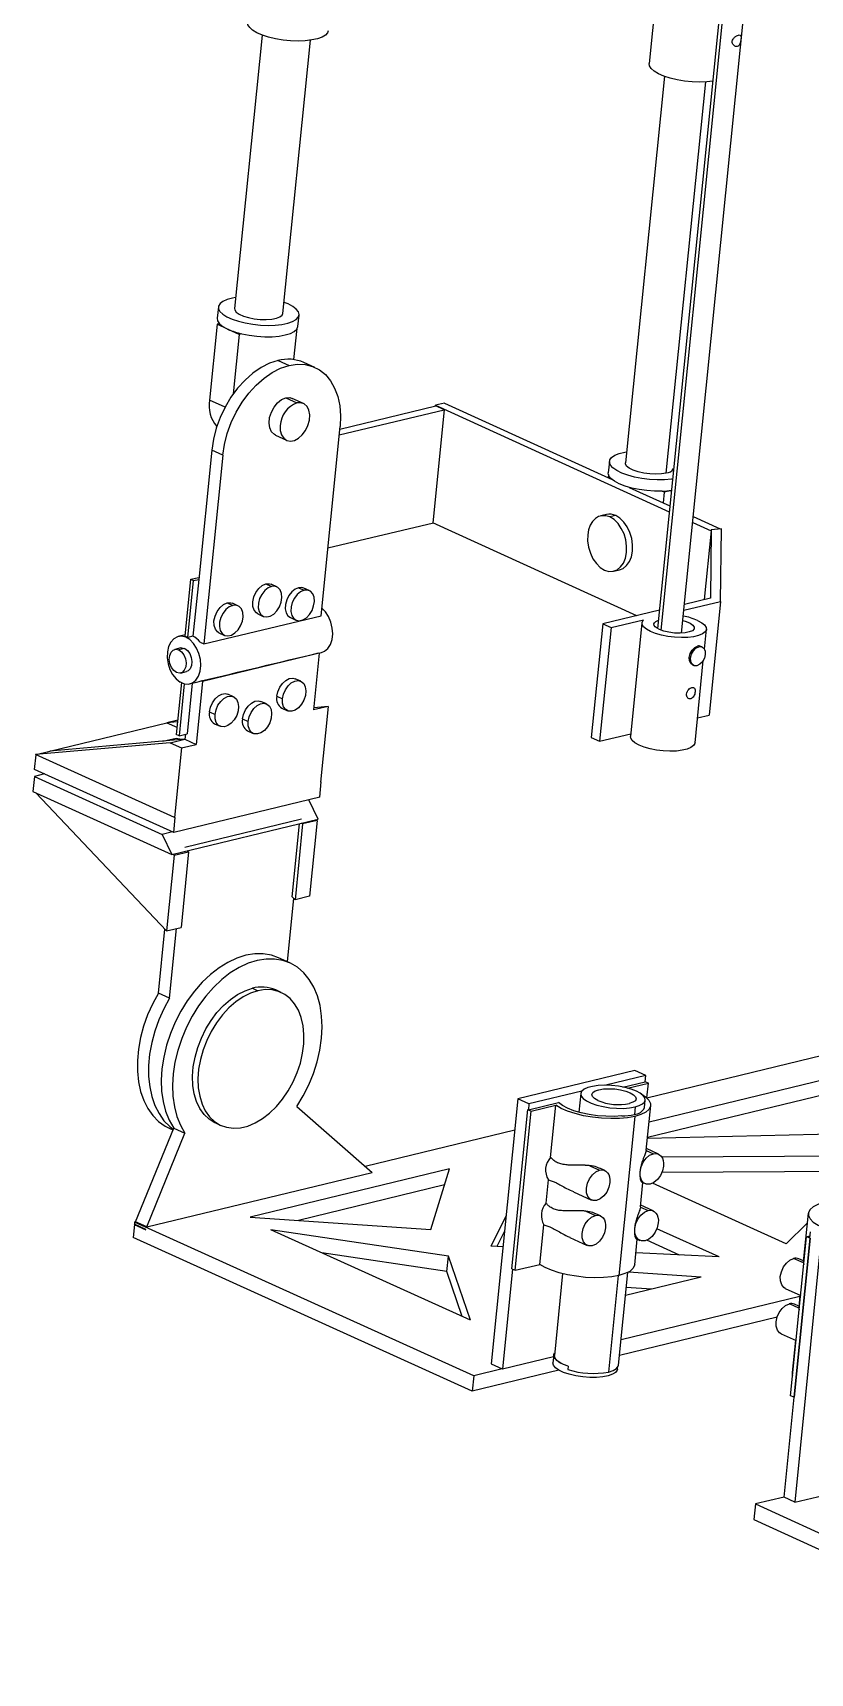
# Model space of a CAD drawing. Header units: inches. Extents: x 0.1 to 8.4, y 0.1 to 10.9.
# Drawn here: x 3.207 to 4.151, y 2.074 to 4.065 of the extents above; entities that cross this region are included whole.
import ezdxf

# ---------------------------------------------------------------- set-up
doc = ezdxf.new("R2010")
doc.units = ezdxf.units.IN
doc.header["$MEASUREMENT"] = 0

msp = doc.modelspace()

# ---------------------------------------------------------------- linework, layer by layer
at = {"color": 7, "linetype": 'Continuous', "lineweight": 25}
for p, q in [((4.0461, 4.9285), (3.9553, 4.0279)), ((4.109, 4.7671), (3.9655, 3.3419)), ((3.9946, 3.3363), (4.1382, 4.7627)), ((3.4851, 4.0624), (3.4517, 3.7304)), ((3.5104, 3.7245), (3.5438, 4.0561)), ((3.9738, 4.0124), (3.9265, 3.5429)), ((3.4321, 3.7324), (3.4307, 3.7186)), ((3.5167, 3.7359), (3.5118, 3.7379)), ((3.4306, 3.7113), (3.4213, 3.6193)), ((3.4336, 3.712), (3.4306, 3.7113)), ((3.444, 3.7051), (3.4306, 3.7113)), ((3.4575, 3.699), (3.444, 3.7051)), ((3.5239, 3.6684), (3.5277, 3.7061)), ((3.5286, 3.7087), (3.53, 3.7225)), ((3.4575, 3.699), (3.4502, 3.6268)), ((3.4605, 3.6997), (3.4575, 3.699)), ((3.5045, 3.6673), (3.5179, 3.6612)), ((3.5494, 3.6588), (3.536, 3.6649)), ((3.514, 3.6219), (3.5274, 3.6158)), ((3.5353, 3.6152), (3.5218, 3.6213)), ((3.5789, 3.5769), (3.7063, 3.6076)), ((3.5797, 3.5841), (3.6962, 3.6122)), ((3.7063, 3.6076), (3.6924, 3.4702)), ((3.6957, 3.6121), (3.6958, 3.6129)), ((3.7065, 3.6155), (3.6958, 3.6129)), ((3.6958, 3.6129), (3.9797, 3.4837)), ((3.7063, 3.6076), (3.6962, 3.6122)), ((3.7065, 3.6155), (3.9103, 3.5227)), ((3.5568, 3.3573), (3.58, 3.5873)), ((3.5014, 3.5765), (3.5149, 3.5704)), ((3.424, 3.5584), (3.4082, 3.4016)), ((3.4374, 3.5522), (3.4144, 3.3233)), ((3.4374, 3.5522), (3.424, 3.5584)), ((3.9069, 3.5448), (3.9055, 3.531)), ((3.9057, 3.5289), (3.9053, 3.525)), ((3.9309, 3.5133), (3.9804, 3.4908)), ((3.9739, 3.5074), (3.9711, 3.5087)), ((3.9726, 3.4943), (3.9739, 3.5074)), ((3.9823, 3.5094), (3.9739, 3.5074)), ((3.6932, 3.4698), (3.5651, 3.4393)), ((3.9401, 3.3574), (3.6924, 3.4702)), ((3.9033, 3.4803), (3.8962, 3.4786)), ((3.9146, 3.479), (3.9075, 3.4773)), ((4.0081, 3.4708), (4.0305, 3.4606)), ((4.0088, 3.4778), (4.0416, 3.4629)), ((4.0305, 3.4606), (4.0221, 3.377)), ((4.0306, 3.4619), (4.0297, 3.3788)), ((4.0306, 3.4619), (4.0305, 3.4611)), ((4.0305, 3.4606), (4.0305, 3.4611)), ((4.043, 3.463), (4.0306, 3.4619)), ((4.042, 3.3747), (4.043, 3.463)), ((3.9122, 3.4116), (3.9193, 3.4132)), ((3.3916, 3.3327), (3.3985, 3.4017)), ((3.395, 3.3312), (3.4019, 3.4001)), ((3.3985, 3.4017), (3.4084, 3.404)), ((3.3985, 3.4017), (3.4019, 3.4001)), ((3.4082, 3.4016), (3.4012, 3.3327)), ((3.4019, 3.4001), (3.4082, 3.4016)), ((3.4899, 3.3961), (3.4966, 3.393)), ((3.5029, 3.3926), (3.4962, 3.3956)), ((3.5295, 3.3915), (3.5362, 3.3885)), ((3.5425, 3.388), (3.5358, 3.391)), ((3.4428, 3.373), (3.4496, 3.37)), ((3.4559, 3.3695), (3.4491, 3.3725)), ((3.9974, 3.3641), (4.042, 3.3747)), ((4.0297, 3.3788), (3.9981, 3.3712)), ((4.042, 3.3747), (4.0281, 3.2367)), ((3.4144, 3.3233), (3.5568, 3.3573)), ((3.4799, 3.3598), (3.4866, 3.3567)), ((3.5195, 3.3552), (3.5262, 3.3522)), ((3.8989, 3.3476), (3.885, 3.2096)), ((3.9677, 3.364), (3.8989, 3.3476)), ((3.8989, 3.3476), (3.909, 3.343)), ((3.909, 3.343), (3.9482, 3.3524)), ((3.9464, 3.3489), (3.9326, 3.2109)), ((3.3917, 3.3341), (3.3834, 3.3321)), ((3.3916, 3.3327), (3.3942, 3.3315)), ((3.4012, 3.3327), (3.395, 3.3312)), ((3.4328, 3.3367), (3.4395, 3.3336)), ((3.909, 3.343), (3.8951, 3.205)), ((4.0224, 3.3168), (4.0248, 3.341)), ((3.3864, 3.3183), (3.3792, 3.3166)), ((3.3912, 3.3177), (3.3841, 3.316)), ((3.41, 3.3253), (3.4144, 3.3233)), ((3.5546, 3.312), (3.4127, 3.2776)), ((3.5546, 3.312), (3.5477, 3.243)), ((3.5539, 3.3123), (3.5546, 3.312)), ((3.5543, 3.3121), (3.5574, 3.3129)), ((4.0196, 3.3195), (4.0179, 3.3202)), ((3.3861, 3.2879), (3.3932, 3.2896)), ((4.0077, 3.2978), (4.0094, 3.2971)), ((4.0109, 3.203), (4.021, 3.3032)), ((3.3873, 3.2764), (3.381, 3.2133)), ((3.3907, 3.2748), (3.3843, 3.2118)), ((3.3855, 3.2772), (3.3889, 3.2757)), ((3.3855, 3.2769), (3.3855, 3.2772)), ((3.386, 3.277), (3.3855, 3.2769)), ((3.3889, 3.2756), (3.3889, 3.2757)), ((3.3889, 3.2756), (3.391, 3.2746)), ((3.4003, 3.2754), (3.3942, 3.2141)), ((3.3971, 3.2747), (3.4089, 3.2775)), ((3.4127, 3.2776), (3.405, 3.2013)), ((3.4127, 3.2776), (3.4112, 3.2782)), ((3.5322, 3.278), (3.5254, 3.281)), ((3.4504, 3.2591), (3.4437, 3.2621)), ((3.4906, 3.2504), (3.4838, 3.2535)), ((3.5031, 3.2597), (3.5031, 3.2597)), ((3.5031, 3.2597), (3.5099, 3.2566)), ((3.5654, 3.2473), (3.5477, 3.243)), ((3.5654, 3.2473), (3.548, 3.2458)), ((3.5654, 3.2473), (3.5562, 3.1554)), ((3.2276, 3.1932), (3.3695, 3.2276)), ((3.3827, 3.2308), (3.3695, 3.2276)), ((3.3825, 3.2287), (3.3695, 3.2276)), ((3.3695, 3.2276), (3.3818, 3.222)), ((3.4213, 3.2408), (3.4281, 3.2377)), ((3.4274, 3.2263), (3.4342, 3.2232)), ((3.4281, 3.2377), (3.4281, 3.2377)), ((3.4615, 3.2321), (3.4615, 3.2321)), ((3.4615, 3.2321), (3.4682, 3.2291)), ((3.4682, 3.229), (3.4682, 3.2291)), ((3.5092, 3.2452), (3.5159, 3.2421)), ((4.014, 3.2334), (4.0281, 3.2367)), ((3.3915, 3.2074), (3.2276, 3.1932)), ((3.3647, 3.2051), (3.3808, 3.209)), ((3.3737, 3.2031), (3.3915, 3.2074)), ((3.3808, 3.209), (3.3898, 3.2072)), ((3.3843, 3.2118), (3.381, 3.2133)), ((3.3843, 3.2118), (3.3942, 3.2141)), ((3.3921, 3.2136), (3.3915, 3.2074)), ((3.3915, 3.2074), (3.405, 3.2013)), ((3.4675, 3.2176), (3.4743, 3.2146)), ((3.885, 3.2096), (3.8951, 3.205)), ((3.8951, 3.205), (3.9329, 3.214)), ((3.2088, 3.1707), (3.2106, 3.1886)), ((3.3737, 3.2031), (3.2098, 3.1889)), ((3.2098, 3.1889), (3.2107, 3.1891)), ((3.3788, 3.1124), (3.2098, 3.1889)), ((3.2107, 3.1891), (3.2276, 3.1932)), ((3.3737, 3.2031), (3.3873, 3.197)), ((3.3873, 3.197), (3.3788, 3.1124)), ((3.3873, 3.197), (3.405, 3.2013)), ((3.3778, 3.0942), (3.2088, 3.1707)), ((3.2086, 3.1623), (3.2067, 3.1439)), ((3.2208, 3.1653), (3.2086, 3.1623)), ((3.2086, 3.1623), (3.364, 3.0919)), ((3.5552, 3.1372), (3.557, 3.1556)), ((3.557, 3.1556), (3.5562, 3.1554)), ((3.5563, 3.1559), (3.557, 3.1556)), ((3.2067, 3.1439), (3.3756, 3.0674)), ((3.2102, 3.1424), (3.369, 2.9748)), ((3.5552, 3.1372), (3.3778, 3.0942)), ((3.5531, 3.1104), (3.5418, 3.134)), ((3.3756, 3.0674), (3.5531, 3.1104)), ((3.3778, 3.0942), (3.3796, 3.1126)), ((3.3788, 3.1124), (3.3796, 3.1126)), ((3.3912, 3.0765), (3.5331, 3.1109)), ((3.3912, 3.0765), (3.5331, 3.1109)), ((3.3912, 3.0765), (3.5331, 3.1109)), ((3.5331, 3.1109), (3.5331, 3.1109)), ((3.5331, 3.1109), (3.5331, 3.1109)), ((3.5521, 3.1089), (3.5344, 3.1046)), ((3.5521, 3.1089), (3.5429, 3.0169)), ((3.5521, 3.1089), (3.5503, 3.1097)), ((3.3762, 3.0949), (3.364, 3.0919)), ((3.364, 3.0919), (3.3756, 3.0674)), ((3.5217, 3.0163), (3.5306, 3.1049)), ((3.5344, 3.1046), (3.5252, 3.0126)), ((3.5344, 3.1046), (3.5325, 3.1054)), ((3.3782, 3.0667), (3.3764, 3.0676)), ((3.3782, 3.0667), (3.396, 3.071)), ((3.396, 3.071), (3.3868, 2.9791)), ((3.3912, 3.0765), (3.3912, 3.0765)), ((3.3912, 3.0765), (3.3912, 3.0765)), ((3.3912, 3.0765), (3.3912, 3.0765)), ((3.396, 3.071), (3.3941, 3.0719)), ((3.3782, 3.0667), (3.369, 2.9748)), ((3.5234, 3.0145), (3.5157, 2.9374)), ((3.5217, 3.0163), (3.5252, 3.0126)), ((3.5429, 3.0169), (3.5252, 3.0126)), ((3.3593, 2.8994), (3.367, 2.9769)), ((3.369, 2.9748), (3.3868, 2.9791)), ((3.3728, 2.8933), (3.3813, 2.9778)), ((3.5189, 2.936), (3.5051, 2.9422)), ((3.3728, 2.8933), (3.3593, 2.8994)), ((3.4734, 2.9051), (3.48, 2.9022)), ((3.5082, 2.9001), (3.5017, 2.9031)), ((3.9525, 2.7722), (4.4116, 2.8835)), ((4.3567, 2.8401), (3.9551, 2.7428)), ((4.3257, 2.8144), (3.9533, 2.7241)), ((3.9377, 2.8053), (3.7958, 2.7709)), ((3.9512, 2.7992), (3.9026, 2.7874)), ((3.9234, 2.7852), (3.9503, 2.7917)), ((3.9291, 2.7839), (3.9543, 2.7899)), ((3.9512, 2.7992), (3.9377, 2.8053)), ((3.9543, 2.7899), (3.9503, 2.7917)), ((3.9505, 2.7917), (3.9512, 2.7992)), ((3.9525, 2.772), (3.9543, 2.7899)), ((3.7958, 2.7709), (3.7635, 2.4492)), ((3.8093, 2.7648), (3.7958, 2.7709)), ((3.8735, 2.7803), (3.8093, 2.7648)), ((3.8721, 2.7773), (3.8698, 2.7547)), ((3.9495, 2.7603), (3.9504, 2.7695)), ((3.5274, 2.7617), (3.6188, 2.6817)), ((3.7883, 2.5647), (3.8077, 2.7578)), ((3.7924, 2.5628), (3.8119, 2.756)), ((3.8079, 2.7579), (3.8077, 2.7578)), ((3.8077, 2.7578), (3.8119, 2.756)), ((3.8079, 2.7579), (3.8086, 2.7576)), ((3.8086, 2.7576), (3.8453, 2.7664)), ((3.8093, 2.7648), (3.8086, 2.7576)), ((3.8119, 2.756), (3.8419, 2.7631)), ((3.8356, 2.6999), (3.8419, 2.7631)), ((3.9379, 2.7496), (3.9184, 2.5565)), ((3.9382, 2.7611), (3.9373, 2.752)), ((3.9517, 2.7086), (3.9571, 2.7627)), ((3.3314, 2.6216), (3.3778, 2.7354)), ((3.3451, 2.6154), (3.3915, 2.7292)), ((3.3724, 2.7353), (3.3769, 2.7332)), ((3.3778, 2.7354), (3.3915, 2.7292)), ((3.4286, 2.7417), (3.4351, 2.7387)), ((3.6102, 2.6892), (3.792, 2.7333)), ((3.9531, 2.723), (4.2235, 2.7294)), ((3.9516, 2.7086), (3.9516, 2.7083)), ((3.9666, 2.7039), (3.9519, 2.7105)), ((3.8832, 2.6897), (3.8951, 2.6843)), ((3.9516, 2.7083), (3.9603, 2.7043)), ((4.2305, 2.7016), (3.9707, 2.7)), ((3.3451, 2.6154), (3.6188, 2.6817)), ((3.7129, 2.6861), (3.4707, 2.6274)), ((3.69, 2.6123), (3.7129, 2.6861)), ((3.83, 2.6443), (3.8328, 2.6725)), ((3.9014, 2.6838), (3.8952, 2.6866)), ((3.9448, 2.6397), (3.9477, 2.6692)), ((3.9463, 2.6698), (3.9503, 2.668)), ((4.1217, 2.5951), (3.9594, 2.6686)), ((4.2113, 2.6828), (3.9706, 2.6814)), ((3.7068, 2.6664), (3.5292, 2.6234)), ((3.8632, 2.658), (3.8851, 2.648)), ((3.7815, 2.6288), (3.7628, 2.5921)), ((3.8785, 2.6345), (3.8899, 2.6293)), ((3.8962, 2.6288), (3.8903, 2.6315)), ((3.9447, 2.6395), (3.9539, 2.6353)), ((3.9602, 2.6348), (3.945, 2.6418)), ((4.1484, 2.632), (4.1424, 2.5729)), ((3.3301, 2.6183), (3.3286, 2.6027)), ((3.33, 2.6184), (3.3302, 2.6187)), ((3.33, 2.6184), (3.3438, 2.6121)), ((3.3304, 2.6214), (3.3302, 2.6187)), ((3.3439, 2.6125), (3.3302, 2.6187)), ((3.3304, 2.6214), (3.3314, 2.6216)), ((3.7422, 2.4348), (3.3304, 2.6214)), ((3.3451, 2.6154), (3.3314, 2.6216)), ((3.3438, 2.6121), (3.3439, 2.6125)), ((3.3438, 2.6121), (3.3439, 2.6122)), ((3.3439, 2.6125), (3.3439, 2.6122)), ((3.4707, 2.6274), (3.69, 2.6123)), ((3.7115, 2.5801), (3.4958, 2.612)), ((3.7381, 2.5022), (3.4958, 2.612)), ((3.7797, 2.6101), (3.7703, 2.5917)), ((3.8225, 2.57), (3.8273, 2.6179)), ((4.0401, 2.5791), (3.9646, 2.6133)), ((4.1472, 2.62), (4.1217, 2.5951)), ((4.1508, 2.6093), (4.1501, 2.6021)), ((3.7403, 2.4161), (3.3286, 2.6027)), ((3.7778, 2.5914), (3.7628, 2.5921)), ((3.8588, 2.6026), (3.8799, 2.593)), ((3.9377, 2.5695), (3.9408, 2.6004)), ((3.9395, 2.601), (3.9439, 2.599)), ((3.992, 2.5813), (3.9524, 2.5993)), ((4.127, 2.4105), (4.1465, 2.6036)), ((4.1312, 2.4086), (4.1506, 2.6018)), ((4.1508, 2.6018), (4.1315, 2.4087)), ((4.1642, 2.6032), (4.1322, 2.2814)), ((4.1465, 2.6036), (4.1503, 2.6046)), ((4.1506, 2.6018), (4.1465, 2.6036)), ((4.1508, 2.6018), (4.1501, 2.6021)), ((4.1508, 2.6018), (4.1506, 2.6018)), ((3.7097, 2.5614), (3.5579, 2.5839)), ((3.7097, 2.5614), (3.7115, 2.5801)), ((3.7381, 2.5022), (3.7115, 2.5801)), ((3.7924, 2.5628), (3.8225, 2.57)), ((4.0401, 2.5791), (3.9391, 2.5838)), ((4.1425, 2.5717), (4.1306, 2.5771)), ((4.1425, 2.5741), (4.1369, 2.5766)), ((4.1426, 2.5729), (4.1425, 2.5717)), ((4.1425, 2.5717), (4.1431, 2.5699)), ((3.7283, 2.5066), (3.7097, 2.5614)), ((3.7892, 2.5643), (3.777, 2.443)), ((3.7883, 2.5647), (3.7924, 2.5628)), ((3.8501, 2.5587), (3.8401, 2.4595)), ((3.918, 2.4475), (3.9294, 2.5603)), ((4.0184, 2.5545), (3.9266, 2.5323)), ((4.0184, 2.5545), (3.9301, 2.5606)), ((4.1382, 2.5308), (3.9211, 2.4782)), ((3.958, 2.5399), (3.9275, 2.542)), ((4.1206, 2.5408), (4.1393, 2.5323)), ((4.1384, 2.5327), (4.1369, 2.5179)), ((4.1369, 2.5169), (4.1255, 2.5221)), ((4.137, 2.5192), (4.1318, 2.5216)), ((4.137, 2.5179), (4.1369, 2.5169)), ((4.1369, 2.5169), (4.1375, 2.5148)), ((4.1106, 2.5059), (3.9192, 2.4595)), ((4.1155, 2.4858), (4.1338, 2.4774)), ((4.1328, 2.4779), (4.1289, 2.4388)), ((3.777, 2.443), (3.8391, 2.458)), ((3.8393, 2.4597), (3.8384, 2.4505)), ((3.8455, 2.4416), (3.7403, 2.4161)), ((3.7422, 2.4348), (3.7403, 2.4161)), ((3.7768, 2.4432), (3.7422, 2.4348)), ((3.7635, 2.4492), (3.7768, 2.4432)), ((3.7768, 2.4431), (3.7768, 2.4432)), ((3.777, 2.443), (3.7768, 2.4431)), ((3.8569, 2.4464), (3.8565, 2.4423)), ((3.9167, 2.4427), (3.9169, 2.4449)), ((4.1312, 2.4086), (4.127, 2.4105)), ((4.1309, 2.4087), (4.1188, 2.2874)), ((4.1315, 2.4087), (4.1312, 2.4086)), ((4.1322, 2.2814), (4.2752, 2.3153)), ((4.0842, 2.2791), (4.0823, 2.2604)), ((4.119, 2.2874), (4.0842, 2.2791)), ((4.0842, 2.2791), (4.4926, 2.0923)), ((4.1188, 2.2874), (4.1189, 2.2874)), ((4.1322, 2.2814), (4.119, 2.2874)), ((4.0823, 2.2604), (4.4907, 2.0737))]:
    msp.add_line(p, q, dxfattribs=at)
at = {"color": 8, "linetype": 'Continuous', "lineweight": 25}
for p, q in [((3.9697, 3.3399), (4.1133, 4.7659)), ((3.976, 3.5307), (4.0239, 4.0057)), ((3.4402, 3.6107), (3.4213, 3.6193)), ((3.9176, 2.5563), (3.9058, 2.4392))]:
    msp.add_line(p, q, dxfattribs=at)
at = {"color": 7, "linetype": 'Continuous', "lineweight": 25, "flags": 128}
for points in [[(3.5656, 4.0677), (3.5648, 4.0652), (3.5622, 4.0624), (3.5581, 4.0599), (3.5524, 4.0579), (3.5455, 4.0564), (3.5376, 4.0554), (3.5289, 4.0551), (3.5198, 4.0554), (3.5106, 4.0563), (3.5016, 4.0578), (3.4931, 4.0598), (3.4855, 4.0623), (3.4789, 4.0651), (3.4737, 4.0682), (3.4701, 4.0715), (3.468, 4.0748), (3.4676, 4.0776)], [(4.0325, 4.0066), (4.0253, 4.0058), (4.0166, 4.0054), (4.0075, 4.0057), (3.9983, 4.0066), (3.9893, 4.0081), (3.9808, 4.0101), (3.9732, 4.0126), (3.9667, 4.0154), (3.9614, 4.0185), (3.9578, 4.0218), (3.9557, 4.0251), (3.9553, 4.0279)], [(3.453, 3.7438), (3.4491, 3.7431), (3.4427, 3.7414), (3.4376, 3.7391), (3.4341, 3.7364), (3.4323, 3.7334), (3.4323, 3.7302), (3.434, 3.7269), (3.4374, 3.7236), (3.4424, 3.7204), (3.4488, 3.7175), (3.4564, 3.715), (3.4648, 3.7129), (3.4739, 3.7113), (3.4832, 3.7103), (3.4924, 3.7099), (3.5012, 3.7102), (3.5093, 3.7111), (3.5164, 3.7125), (3.5221, 3.7145), (3.5264, 3.717), (3.5291, 3.7199), (3.53, 3.723), (3.5292, 3.7263), (3.5266, 3.7296), (3.5224, 3.7329), (3.5167, 3.7359), (3.5167, 3.7359)], [(3.4517, 3.7304), (3.4519, 3.7287), (3.4537, 3.7261), (3.4573, 3.7235), (3.4624, 3.7212), (3.4686, 3.7193), (3.4756, 3.7179), (3.483, 3.7171), (3.4902, 3.7169), (3.4969, 3.7174), (3.5025, 3.7186), (3.5068, 3.7203), (3.5095, 3.7224), (3.5104, 3.7245)], [(3.4307, 3.7186), (3.4312, 3.7153), (3.4336, 3.712)], [(3.4605, 3.6997), (3.4695, 3.6979), (3.4789, 3.6967), (3.4883, 3.6962), (3.4974, 3.6962), (3.5058, 3.697), (3.5133, 3.6983), (3.5195, 3.7002), (3.5242, 3.7026), (3.5273, 3.7055), (3.5286, 3.7086), (3.5286, 3.7087)], [(3.5045, 3.6673), (3.4942, 3.664), (3.484, 3.6588), (3.474, 3.652), (3.4645, 3.6435), (3.4555, 3.6337), (3.4474, 3.6227), (3.4403, 3.6108), (3.4342, 3.5981), (3.4295, 3.585), (3.426, 3.5716), (3.424, 3.5584)], [(3.4374, 3.5522), (3.4395, 3.5655), (3.4429, 3.5788), (3.4477, 3.592), (3.4537, 3.6047), (3.4609, 3.6166), (3.469, 3.6276), (3.4779, 3.6374), (3.4875, 3.6458), (3.4975, 3.6527), (3.5077, 3.6578), (3.5179, 3.6612)], [(3.5179, 3.6612), (3.5279, 3.6627), (3.5375, 3.6623), (3.5465, 3.66), (3.5547, 3.6559), (3.562, 3.6501), (3.5683, 3.6426), (3.5733, 3.6337), (3.5771, 3.6235), (3.5795, 3.6122), (3.5805, 3.6), (3.58, 3.5873)], [(3.5014, 3.5765), (3.5001, 3.5773), (3.4967, 3.5806), (3.4945, 3.5855), (3.4937, 3.5914), (3.4943, 3.598), (3.4964, 3.6046), (3.4997, 3.6108), (3.504, 3.616), (3.5088, 3.6198), (3.514, 3.6219)], [(3.5073, 3.5885), (3.5073, 3.5824), (3.5087, 3.5771), (3.5114, 3.5729), (3.5151, 3.5703), (3.5195, 3.5694), (3.5244, 3.5703), (3.5294, 3.5729), (3.534, 3.577), (3.5379, 3.5823), (3.5409, 3.5884), (3.5426, 3.5949), (3.543, 3.6012), (3.5421, 3.6068), (3.5398, 3.6114), (3.5364, 3.6146), (3.5322, 3.6161), (3.5274, 3.6158)], [(3.514, 3.6219), (3.5189, 3.6222), (3.5218, 3.6213)], [(3.9837, 3.5235), (3.9822, 3.5232), (3.9739, 3.5225), (3.9649, 3.5224), (3.9556, 3.5229), (3.9464, 3.5241), (3.9374, 3.5258), (3.9292, 3.528), (3.9219, 3.5307), (3.9158, 3.5337), (3.9112, 3.5369), (3.9082, 3.5402), (3.9069, 3.5435), (3.9074, 3.5467), (3.9096, 3.5496), (3.9135, 3.5522), (3.919, 3.5543), (3.9257, 3.5559), (3.9278, 3.5563)], [(3.9711, 3.5087), (3.9619, 3.5087), (3.9525, 3.5093), (3.9431, 3.5106), (3.9342, 3.5125), (3.926, 3.5148), (3.9189, 3.5176), (3.9131, 3.5207), (3.9088, 3.524), (3.9062, 3.5274), (3.9055, 3.5307), (3.9055, 3.531)], [(3.976, 3.5307), (3.9701, 3.5297), (3.9633, 3.5294), (3.9559, 3.5297), (3.9486, 3.5307), (3.9418, 3.5322), (3.9358, 3.5342), (3.9311, 3.5366), (3.9279, 3.5392), (3.9265, 3.5418), (3.9265, 3.5429)], [(3.8807, 3.4558), (3.8805, 3.4484), (3.8816, 3.4408), (3.8838, 3.4334), (3.887, 3.4266), (3.8911, 3.4207), (3.8958, 3.4161), (3.901, 3.4129), (3.9063, 3.4113), (3.9115, 3.4114), (3.9164, 3.4132), (3.9206, 3.4166), (3.924, 3.4214), (3.9265, 3.4274), (3.9278, 3.4343), (3.9279, 3.4418), (3.9268, 3.4494), (3.9247, 3.4567), (3.9214, 3.4635), (3.9174, 3.4694), (3.9126, 3.4741), (3.9075, 3.4773)], [(3.9075, 3.4773), (3.9028, 3.4787), (3.8982, 3.4789), (3.8938, 3.4778), (3.8899, 3.4754), (3.8864, 3.4719), (3.8837, 3.4673), (3.8817, 3.4619), (3.8807, 3.4558)], [(3.9193, 3.4132), (3.9235, 3.4149), (3.9277, 3.4183), (3.9312, 3.4231), (3.9336, 3.4291), (3.9349, 3.436), (3.935, 3.4435), (3.934, 3.4511), (3.9318, 3.4584), (3.9286, 3.4652), (3.9245, 3.4711), (3.9197, 3.4758), (3.9146, 3.479)], [(3.4799, 3.3598), (3.4782, 3.3608), (3.4754, 3.3641), (3.4739, 3.3688), (3.4738, 3.3743), (3.4751, 3.3802), (3.4776, 3.3858), (3.4812, 3.3906), (3.4854, 3.3941), (3.4899, 3.3961)], [(3.4966, 3.393), (3.4924, 3.3912), (3.4883, 3.3879), (3.4848, 3.3834), (3.4822, 3.3782), (3.4807, 3.3726), (3.4805, 3.3672), (3.4815, 3.3625), (3.4837, 3.3588), (3.4869, 3.3566), (3.4908, 3.3559), (3.4951, 3.3569), (3.4993, 3.3595), (3.5031, 3.3635), (3.5062, 3.3684), (3.5083, 3.3739), (3.5091, 3.3794), (3.5087, 3.3845), (3.5071, 3.3888), (3.5043, 3.3917), (3.5008, 3.3932), (3.4966, 3.393)], [(3.4899, 3.3961), (3.4942, 3.3962), (3.4962, 3.3956)], [(3.5295, 3.3915), (3.5252, 3.3897), (3.5211, 3.3864), (3.5177, 3.3819), (3.5151, 3.3767), (3.5136, 3.3711), (3.5133, 3.3657), (3.5144, 3.361), (3.5166, 3.3573), (3.5195, 3.3552)], [(3.5362, 3.3885), (3.5319, 3.3866), (3.5279, 3.3834), (3.5244, 3.3789), (3.5218, 3.3736), (3.5203, 3.3681), (3.5201, 3.3627), (3.5211, 3.3579), (3.5233, 3.3543), (3.5265, 3.352), (3.5304, 3.3514), (3.5347, 3.3524), (3.5389, 3.355), (3.5427, 3.3589), (3.5458, 3.3638), (3.5478, 3.3693), (3.5487, 3.3748), (3.5483, 3.3799), (3.5467, 3.3842), (3.5439, 3.3872), (3.5403, 3.3886), (3.5362, 3.3885)], [(3.5358, 3.391), (3.5336, 3.3917), (3.5295, 3.3915)], [(3.4328, 3.3367), (3.4311, 3.3377), (3.4284, 3.3411), (3.4269, 3.3457), (3.4267, 3.3512), (3.428, 3.3571), (3.4305, 3.3627), (3.4341, 3.3675), (3.4383, 3.3711), (3.4428, 3.373)], [(3.4496, 3.37), (3.4453, 3.3681), (3.4412, 3.3648), (3.4377, 3.3604), (3.4351, 3.3551), (3.4336, 3.3495), (3.4334, 3.3442), (3.4344, 3.3394), (3.4367, 3.3358), (3.4399, 3.3335), (3.4437, 3.3329), (3.448, 3.3339), (3.4522, 3.3365), (3.456, 3.3404), (3.4591, 3.3453), (3.4612, 3.3508), (3.462, 3.3563), (3.4616, 3.3614), (3.46, 3.3657), (3.4573, 3.3687), (3.4537, 3.3701), (3.4496, 3.37)], [(3.4428, 3.373), (3.4471, 3.3732), (3.4491, 3.3725)], [(3.5574, 3.3129), (3.5609, 3.3143), (3.5649, 3.3176), (3.5681, 3.3224), (3.5701, 3.3284), (3.5709, 3.3353), (3.5704, 3.3425), (3.5687, 3.3497), (3.5659, 3.3564), (3.5621, 3.3621), (3.5577, 3.3665)], [(4.0141, 3.3517), (4.0191, 3.349), (4.0226, 3.3462), (4.0245, 3.3432), (4.0247, 3.3404), (4.0231, 3.3377), (4.0199, 3.3354), (4.0152, 3.3334), (4.0092, 3.332), (4.0022, 3.3312), (3.9944, 3.3309), (3.9862, 3.3313), (3.978, 3.3323), (3.9702, 3.3338), (3.963, 3.3359), (3.9568, 3.3383), (3.9519, 3.341), (3.9485, 3.3439), (3.9467, 3.3469), (3.9466, 3.3497), (3.9482, 3.3524)], [(3.9678, 3.3407), (3.9649, 3.3423), (3.9627, 3.344), (3.9615, 3.3457), (3.9611, 3.3474), (3.9617, 3.349), (3.9633, 3.3504), (3.9656, 3.3516), (3.9665, 3.3519)], [(3.9961, 3.3517), (4, 3.3505), (4.0049, 3.3485), (4.0083, 3.3461), (4.01, 3.3437), (4.0098, 3.3414), (4.0077, 3.3393), (4.004, 3.3377), (3.9989, 3.3366), (3.9927, 3.3362), (3.9861, 3.3364), (3.9793, 3.3373), (3.9731, 3.3388), (3.9678, 3.3407), (3.9678, 3.3407)], [(3.391, 3.2746), (3.396, 3.2744), (3.4007, 3.2761), (3.4047, 3.2794), (3.4078, 3.2842), (3.4098, 3.2902), (3.4106, 3.2971), (3.4102, 3.3043), (3.4085, 3.3115), (3.4056, 3.3182), (3.4018, 3.3239), (3.3973, 3.3284), (3.3924, 3.3313), (3.3873, 3.3325), (3.3824, 3.3318), (3.378, 3.3294), (3.3743, 3.3253), (3.3717, 3.3199), (3.3702, 3.3135), (3.37, 3.3064), (3.371, 3.2992), (3.3732, 3.2922), (3.3765, 3.2859), (3.3807, 3.2807), (3.3855, 3.2769)], [(3.3813, 3.2884), (3.3779, 3.2908), (3.3751, 3.2946), (3.3732, 3.2993), (3.3725, 3.3044), (3.373, 3.3092), (3.3746, 3.3131), (3.3772, 3.3158), (3.3805, 3.3168), (3.3841, 3.316)], [(3.3841, 3.316), (3.3874, 3.3136), (3.3902, 3.3098), (3.3921, 3.3051), (3.3929, 3.3001), (3.3924, 3.2953), (3.3907, 3.2914), (3.3881, 3.2887), (3.3848, 3.2877), (3.3813, 3.2884)], [(3.3864, 3.3183), (3.3876, 3.3185), (3.3912, 3.3177)], [(3.3912, 3.3177), (3.3946, 3.3153), (3.3973, 3.3115), (3.3992, 3.3068), (3.4, 3.3018), (3.3995, 3.297), (3.3978, 3.293), (3.3952, 3.2904), (3.3932, 3.2896)], [(4.0077, 3.2978), (4.0057, 3.2994), (4.0041, 3.3027), (4.0039, 3.3069), (4.005, 3.3115), (4.0073, 3.3157), (4.0105, 3.3189), (4.014, 3.3205)], [(4.0234, 3.3104), (4.0223, 3.3058), (4.02, 3.3016), (4.0168, 3.2985), (4.0133, 3.2968), (4.01, 3.2968), (4.0074, 3.2986), (4.0058, 3.3019), (4.0056, 3.3062), (4.0067, 3.3107), (4.009, 3.3149), (4.0121, 3.3181), (4.0156, 3.3198)], [(4.0156, 3.3198), (4.0173, 3.32), (4.019, 3.3197), (4.0204, 3.319), (4.0216, 3.3179), (4.0225, 3.3164), (4.0231, 3.3146), (4.0234, 3.3126), (4.0234, 3.3104)], [(3.5031, 3.2597), (3.5043, 3.2652), (3.5066, 3.2706), (3.5099, 3.2753), (3.5138, 3.279), (3.5181, 3.2812), (3.5223, 3.2818), (3.5254, 3.281)], [(3.5099, 3.2566), (3.511, 3.2622), (3.5134, 3.2676), (3.5167, 3.2723), (3.5206, 3.2759), (3.5248, 3.2781), (3.529, 3.2787), (3.5328, 3.2777), (3.5357, 3.2751), (3.5376, 3.2711), (3.5384, 3.2662), (3.5378, 3.2607), (3.536, 3.2551), (3.5332, 3.25), (3.5295, 3.2458), (3.5254, 3.2429), (3.5211, 3.2414), (3.5171, 3.2417), (3.5138, 3.2435), (3.5113, 3.2468), (3.5099, 3.2513), (3.5099, 3.2566)], [(3.4213, 3.2408), (3.4225, 3.2463), (3.4249, 3.2517), (3.4281, 3.2564), (3.4321, 3.2601), (3.4363, 3.2623), (3.4405, 3.2629), (3.4437, 3.2621)], [(3.4281, 3.2377), (3.4293, 3.2433), (3.4316, 3.2487), (3.4349, 3.2534), (3.4388, 3.257), (3.4431, 3.2592), (3.4473, 3.2598), (3.451, 3.2588), (3.454, 3.2561), (3.4559, 3.2522), (3.4566, 3.2473), (3.456, 3.2418), (3.4543, 3.2362), (3.4514, 3.2311), (3.4478, 3.2269), (3.4436, 3.224), (3.4394, 3.2225), (3.4354, 3.2228), (3.432, 3.2246), (3.4295, 3.2279), (3.4282, 3.2324), (3.4281, 3.2377)], [(3.4615, 3.2321), (3.4627, 3.2377), (3.465, 3.2431), (3.4683, 3.2478), (3.4722, 3.2514), (3.4765, 3.2536), (3.4806, 3.2542), (3.4838, 3.2535)], [(3.4682, 3.2291), (3.4694, 3.2346), (3.4717, 3.24), (3.475, 3.2447), (3.479, 3.2484), (3.4832, 3.2506), (3.4874, 3.2512), (3.4911, 3.2501), (3.4941, 3.2475), (3.496, 3.2436), (3.4967, 3.2386), (3.4962, 3.2331), (3.4944, 3.2276), (3.4916, 3.2225), (3.4879, 3.2183), (3.4838, 3.2153), (3.4795, 3.2139), (3.4755, 3.2141), (3.4721, 3.216), (3.4697, 3.2193), (3.4683, 3.2238), (3.4682, 3.229)], [(4.0109, 3.203), (4.0108, 3.2024), (4.0092, 3.1997), (4.006, 3.1974), (4.0013, 3.1955), (3.9953, 3.1941), (3.9883, 3.1932), (3.9805, 3.193), (3.9723, 3.1934), (3.9641, 3.1943), (3.9563, 3.1959), (3.9491, 3.1979), (3.9429, 3.2003), (3.938, 3.2031), (3.9346, 3.2059), (3.9328, 3.2089), (3.9326, 3.2109)], [(3.5051, 2.9422), (3.4966, 2.9452), (3.4866, 2.9469), (3.4762, 2.9469), (3.4655, 2.9452), (3.4546, 2.9417), (3.4437, 2.9366), (3.4329, 2.93), (3.4224, 2.9219), (3.4124, 2.9124), (3.403, 2.9018), (3.3943, 2.89), (3.3864, 2.8774), (3.3796, 2.864), (3.3738, 2.8502), (3.3691, 2.836), (3.3657, 2.8217), (3.3636, 2.8075), (3.3627, 2.7936), (3.3632, 2.7803), (3.365, 2.7676), (3.368, 2.7558), (3.3723, 2.745), (3.3778, 2.7354)], [(3.5274, 2.7617), (3.5351, 2.7744), (3.5419, 2.7878), (3.5476, 2.8017), (3.5521, 2.8159), (3.5554, 2.8302), (3.5574, 2.8444), (3.5581, 2.8582), (3.5575, 2.8715), (3.5556, 2.8841), (3.5525, 2.8959), (3.548, 2.9065), (3.5425, 2.9159), (3.5358, 2.924), (3.5281, 2.9306), (3.5196, 2.9356), (3.5103, 2.939), (3.5004, 2.9407), (3.49, 2.9407), (3.4792, 2.9389), (3.4683, 2.9355), (3.4574, 2.9304), (3.4466, 2.9238), (3.4362, 2.9157), (3.4261, 2.9062), (3.4167, 2.8955), (3.408, 2.8838), (3.4002, 2.8712), (3.3933, 2.8578), (3.3875, 2.844), (3.3829, 2.8298), (3.3794, 2.8155), (3.3773, 2.8013), (3.3764, 2.7874), (3.3769, 2.774), (3.3787, 2.7613), (3.3817, 2.7495), (3.386, 2.7388), (3.3915, 2.7292)], [(3.3593, 2.8994), (3.3523, 2.8865), (3.3462, 2.8731), (3.3413, 2.8593), (3.3376, 2.8453), (3.3351, 2.8314), (3.3338, 2.8176), (3.3338, 2.8044), (3.3352, 2.7917), (3.3377, 2.7798), (3.3415, 2.7689), (3.3464, 2.7591), (3.3525, 2.7506), (3.3595, 2.7434), (3.3675, 2.7378), (3.3724, 2.7353)], [(3.3728, 2.8933), (3.3658, 2.8804), (3.3598, 2.867), (3.3548, 2.8532), (3.3511, 2.8392), (3.3486, 2.8252), (3.3473, 2.8115), (3.3474, 2.7982), (3.3487, 2.7856), (3.3512, 2.7737), (3.355, 2.7628), (3.36, 2.753), (3.366, 2.7444), (3.3731, 2.7373), (3.3772, 2.7341)], [(3.4286, 2.7417), (3.4278, 2.742), (3.4209, 2.7463), (3.4148, 2.7521), (3.4097, 2.7592), (3.4057, 2.7676), (3.4028, 2.777), (3.4012, 2.7873), (3.4008, 2.7983), (3.4016, 2.8098), (3.4037, 2.8215), (3.407, 2.8332), (3.4114, 2.8447), (3.4168, 2.8558), (3.4232, 2.8662), (3.4304, 2.8758), (3.4383, 2.8843), (3.4467, 2.8917), (3.4555, 2.8977), (3.4645, 2.9022), (3.4734, 2.9051)], [(3.48, 2.9022), (3.471, 2.8992), (3.4621, 2.8947), (3.4533, 2.8887), (3.4449, 2.8814), (3.437, 2.8728), (3.4298, 2.8633), (3.4234, 2.8528), (3.4179, 2.8418), (3.4135, 2.8303), (3.4102, 2.8185), (3.4081, 2.8068), (3.4073, 2.7954), (3.4077, 2.7844), (3.4094, 2.7741), (3.4122, 2.7646), (3.4162, 2.7563), (3.4213, 2.7491), (3.4274, 2.7434), (3.4344, 2.7391), (3.442, 2.7364), (3.4503, 2.7352), (3.459, 2.7358), (3.4679, 2.7379), (3.4768, 2.7417), (3.4857, 2.7469), (3.4943, 2.7536), (3.5025, 2.7616), (3.5101, 2.7706), (3.5169, 2.7807), (3.5229, 2.7914), (3.5278, 2.8028), (3.5317, 2.8144), (3.5343, 2.8262), (3.5358, 2.8378), (3.536, 2.849), (3.535, 2.8597), (3.5327, 2.8696), (3.5293, 2.8785), (3.5247, 2.8863), (3.5191, 2.8928), (3.5126, 2.8978), (3.5052, 2.9013), (3.4973, 2.9032), (3.4888, 2.9035), (3.48, 2.9022)], [(3.9398, 2.7802), (3.9334, 2.7826), (3.926, 2.7847), (3.9179, 2.7862), (3.9096, 2.7871), (3.9013, 2.7874), (3.8935, 2.7871), (3.8864, 2.7861), (3.8806, 2.7846), (3.8761, 2.7825), (3.8732, 2.78), (3.8721, 2.7773), (3.8727, 2.7743), (3.8752, 2.7713), (3.8792, 2.7684), (3.8848, 2.7658), (3.8915, 2.7634), (3.8992, 2.7616), (3.9074, 2.7602), (3.9157, 2.7595), (3.9239, 2.7594), (3.9315, 2.76), (3.9382, 2.7611)], [(3.893, 2.7689), (3.8889, 2.7713), (3.8864, 2.7738), (3.8857, 2.7763), (3.8868, 2.7786), (3.8897, 2.7805), (3.8941, 2.782), (3.8998, 2.783), (3.9064, 2.7832), (3.9134, 2.7829), (3.9203, 2.7819), (3.9268, 2.7803), (3.9322, 2.7783), (3.9363, 2.7759), (3.9388, 2.7734), (3.9396, 2.771), (3.9385, 2.7687), (3.9356, 2.7667), (3.9311, 2.7652)], [(3.9455, 2.777), (3.9509, 2.7734), (3.9549, 2.7694), (3.9569, 2.7654), (3.9569, 2.7616), (3.9549, 2.7579), (3.951, 2.7547), (3.9453, 2.7519), (3.9379, 2.7496)], [(3.9382, 2.7611), (3.9432, 2.7627), (3.947, 2.7647), (3.9495, 2.767), (3.9504, 2.7695), (3.9499, 2.7722), (3.9479, 2.775), (3.9445, 2.7777), (3.9398, 2.7802)], [(3.9379, 2.7496), (3.9291, 2.748), (3.9192, 2.7471), (3.9086, 2.7469), (3.8975, 2.7474), (3.8864, 2.7486), (3.8756, 2.7505), (3.8654, 2.753), (3.8562, 2.756), (3.8483, 2.7594), (3.8419, 2.7631)], [(3.922, 2.7502), (3.9127, 2.7496), (3.9027, 2.7497), (3.8925, 2.7505), (3.8824, 2.7519), (3.8728, 2.7539), (3.8639, 2.7565), (3.8562, 2.7595), (3.8499, 2.7629), (3.8453, 2.7664)], [(3.9727, 2.6893), (3.9714, 2.6835), (3.9688, 2.6779), (3.9653, 2.6731), (3.9611, 2.6695), (3.9566, 2.6675), (3.9522, 2.6674), (3.9485, 2.6691), (3.9458, 2.6724), (3.9443, 2.677), (3.9442, 2.6825), (3.9454, 2.6884), (3.948, 2.694), (3.9515, 2.6988), (3.9558, 2.7024), (3.9603, 2.7043)], [(3.9603, 2.7043), (3.963, 2.7046), (3.9656, 2.7042), (3.9679, 2.7031), (3.9698, 2.7013), (3.9713, 2.699), (3.9723, 2.6961), (3.9727, 2.6929), (3.9727, 2.6893)], [(3.9075, 2.6693), (3.9062, 2.6635), (3.9037, 2.6578), (3.9001, 2.653), (3.8959, 2.6495), (3.8914, 2.6475), (3.8871, 2.6474), (3.8834, 2.649), (3.8806, 2.6523), (3.8791, 2.657), (3.879, 2.6625), (3.8803, 2.6684), (3.8828, 2.674), (3.8864, 2.6788), (3.8906, 2.6824), (3.8951, 2.6843)], [(3.8951, 2.6843), (3.8978, 2.6846), (3.9004, 2.6842), (3.9027, 2.6831), (3.9046, 2.6813), (3.9061, 2.679), (3.9071, 2.6761), (3.9076, 2.6728), (3.9075, 2.6693)], [(3.9023, 2.6143), (3.9011, 2.6084), (3.8985, 2.6028), (3.8949, 2.598), (3.8907, 2.5945), (3.8862, 2.5925), (3.8819, 2.5924), (3.8782, 2.594), (3.8755, 2.5973), (3.874, 2.602), (3.8738, 2.6075), (3.8751, 2.6134), (3.8776, 2.619), (3.8812, 2.6238), (3.8854, 2.6273), (3.8899, 2.6293)], [(3.8899, 2.6293), (3.8927, 2.6296), (3.8952, 2.6292), (3.8975, 2.6281), (3.8995, 2.6263), (3.9009, 2.6239), (3.9019, 2.6211), (3.9024, 2.6178), (3.9023, 2.6143)], [(3.9663, 2.6203), (3.965, 2.6145), (3.9625, 2.6089), (3.9589, 2.604), (3.9547, 2.6005), (3.9502, 2.5985), (3.9459, 2.5984), (3.9422, 2.6), (3.9394, 2.6034), (3.9379, 2.608), (3.9378, 2.6135), (3.9391, 2.6194), (3.9416, 2.625), (3.9452, 2.6298), (3.9494, 2.6334), (3.9539, 2.6353)], [(3.9539, 2.6353), (3.9566, 2.6356), (3.9592, 2.6352), (3.9615, 2.6341), (3.9634, 2.6323), (3.9649, 2.63), (3.9659, 2.6271), (3.9664, 2.6238), (3.9663, 2.6203)], [(4.1626, 2.6437), (4.1602, 2.6428), (4.1545, 2.64), (4.1506, 2.6367), (4.1486, 2.6331), (4.1486, 2.6293), (4.1506, 2.6253), (4.1546, 2.6213), (4.1604, 2.6175), (4.1678, 2.614), (4.1688, 2.6136)], [(3.9184, 2.5565), (3.9097, 2.5549), (3.8998, 2.5539), (3.8892, 2.5537), (3.8781, 2.5542), (3.8669, 2.5555), (3.8561, 2.5573), (3.8459, 2.5598), (3.8367, 2.5628), (3.8288, 2.5662), (3.8225, 2.57)], [(3.9377, 2.5695), (3.9375, 2.5684), (3.9355, 2.5648), (3.9316, 2.5615), (3.9258, 2.5587), (3.9184, 2.5565)], [(4.1206, 2.5408), (4.1189, 2.5418), (4.1162, 2.5451), (4.1147, 2.5498), (4.1145, 2.5553), (4.1158, 2.5611), (4.1183, 2.5668), (4.1219, 2.5716), (4.1261, 2.5751), (4.1306, 2.5771)], [(4.1155, 2.4858), (4.1137, 2.4868), (4.111, 2.4901), (4.1095, 2.4948), (4.1094, 2.5003), (4.1106, 2.5061), (4.1132, 2.5117), (4.1167, 2.5166), (4.121, 2.5201), (4.1255, 2.5221)], [(3.9167, 2.4427), (3.9165, 2.4415), (3.9145, 2.4388), (3.9109, 2.4365), (3.9056, 2.4346), (3.899, 2.4333), (3.8913, 2.4327), (3.8831, 2.4327), (3.8745, 2.4333), (3.8661, 2.4346), (3.8582, 2.4365), (3.8513, 2.4388), (3.8456, 2.4416), (3.8414, 2.4445), (3.839, 2.4476), (3.8384, 2.4505)], [(3.8569, 2.4464), (3.8514, 2.4484), (3.8467, 2.4506), (3.8431, 2.4531), (3.8407, 2.4556), (3.8394, 2.4581), (3.8394, 2.4605), (3.8404, 2.4624)], [(3.8569, 2.4464), (3.8513, 2.4485), (3.8467, 2.4509), (3.8432, 2.4534), (3.841, 2.456), (3.8401, 2.4586), (3.8401, 2.4595)], [(3.9058, 2.4392), (3.9114, 2.441), (3.9155, 2.4434), (3.9177, 2.4462), (3.918, 2.4475)], [(4.1289, 2.4388), (4.1291, 2.4361), (4.1295, 2.435)]]:
    msp.add_lwpolyline(points, dxfattribs=at)
at = {"color": 7, "linetype": 'Continuous', "lineweight": 25}
for centre, radius, start, end in [((3.4571, 3.7367), 0.0342, 226.3449, 247.4556), ((3.4804, 3.7877), 0.0902, 246.2491, 257.2537), ((3.5168, 3.6211), 0.0478, 66.3359, 104.9485), ((3.4584, 3.6124), 0.0377, 169.4803, 221.6409), ((3.5385, 3.5865), 0.0313, 110.7888, 176.3074), ((3.9751, 3.5425), 0.0118, 274.408, 326.5508), ((3.9679, 3.6074), 0.0988, 271.8272, 278.4066), ((3.9071, 3.4638), 0.0169, 63.8028, 102.8298), ((3.9829, 3.2798), 0.0784, 66.5825, 79.9334), ((3.3896, 3.31), 0.0255, 37.0933, 62.9251), ((4.0155, 3.3148), 0.00595, 66.2681, 105.0231), ((3.5161, 3.2566), 0.0134, 166.8176, 238.6379), ((3.5109, 3.2565), 0.001, 173.3716, 174.5382), ((3.4344, 3.2377), 0.0134, 166.816, 238.6386), ((3.4233, 3.2406), 0.00199, 174.1008, 174.6864), ((3.4745, 3.2291), 0.0134, 166.8176, 238.6376), ((3.4846, 2.8639), 0.0428, 66.4656, 105.1755), ((3.9184, 2.8309), 0.067, 247.7675, 280.9745), ((3.9214, 2.8233), 0.0731, 270.4705, 282.5319), ((3.9363, 2.7666), 0.0147, 273.8705, 334.4122), ((3.8519, 2.6844), 0.0225, 136.4583, 212.039), ((3.8469, 2.6293), 0.0226, 138.2832, 210.2142), ((4.1331, 2.5679), 0.00953, 66.2673, 105.0197), ((4.1279, 2.5129), 0.00952, 66.245, 105.0321), ((3.8872, 2.5373), 0.0998, 252.0841, 280.7255)]:
    msp.add_arc(centre, radius, start, end, dxfattribs=at)
for centre, major_axis, ratio, start_param, end_param in [((19.1048, 7.0503), (19.0418, 4.5672), 0.000698, 3.74349, 3.756596), ((3.402, 3.3062), (-0.007, 0.0287), 0.670475, 3.139047, 3.259981)]:
    msp.add_ellipse(centre, major_axis=major_axis, ratio=ratio, start_param=start_param, end_param=end_param, dxfattribs=at)
for points, knots in [([(4.0562, 4.0548), (4.0561, 4.0538), (4.0563, 4.0525), (4.0571, 4.0509), (4.0579, 4.0499), (4.0589, 4.0491), (4.0603, 4.0485), (4.0622, 4.0483), (4.0638, 4.0493), (4.0648, 4.0506), (4.0654, 4.0518), (4.0659, 4.0531), (4.0664, 4.0549), (4.0668, 4.0574), (4.0669, 4.0595), (4.0667, 4.0608), (4.0664, 4.0616), (4.066, 4.0621), (4.0652, 4.0625), (4.0636, 4.0625), (4.0617, 4.0617), (4.0601, 4.0607), (4.0589, 4.0597), (4.0579, 4.0587), (4.0568, 4.0571), (4.0563, 4.0557), (4.0562, 4.0548)], [0, 0, 0, 0, 0.062288, 0.093583, 0.124948, 0.156318, 0.187504, 0.249674, 0.312074, 0.343385, 0.374809, 0.406156, 0.437414, 0.499541, 0.561908, 0.593304, 0.62476, 0.656027, 0.687425, 0.749633, 0.811979, 0.843399, 0.874867, 0.906171, 0.937615, 1, 1, 1, 1]), ([(3.3942, 3.3315), (3.3943, 3.3314), (3.3946, 3.3313), (3.3948, 3.3312), (3.395, 3.3312)], [0, 0, 0, 0, 0.560068, 1, 1, 1, 1]), ([(4.0007, 3.2623), (4.0006, 3.2614), (4.0008, 3.2597), (4.0019, 3.2576), (4.0036, 3.2564), (4.0057, 3.2564), (4.0077, 3.2575), (4.0094, 3.2595), (4.0106, 3.2622), (4.0112, 3.2651), (4.0111, 3.2676), (4.0104, 3.2695), (4.009, 3.2705), (4.0071, 3.2705), (4.005, 3.2695), (4.0031, 3.2678), (4.002, 3.2662), (4.0011, 3.2645), (4.0008, 3.2632), (4.0007, 3.2623)], [0, 0, 0, 0, 0.062514, 0.124985, 0.187417, 0.249836, 0.312311, 0.374865, 0.437367, 0.499795, 0.562222, 0.624687, 0.687171, 0.749683, 0.812176, 0.874641, 0.916439, 0.937348, 1, 1, 1, 1]), ([(3.8832, 2.6897), (3.8828, 2.6898), (3.8819, 2.6899), (3.8806, 2.69), (3.8793, 2.6901), (3.878, 2.6902), (3.8767, 2.6903), (3.8754, 2.6903), (3.8741, 2.6904), (3.8727, 2.6904), (3.8714, 2.6904), (3.8701, 2.6904), (3.868, 2.6904), (3.8653, 2.6904), (3.8619, 2.6905), (3.8586, 2.6905), (3.8544, 2.6907), (3.8504, 2.6913), (3.8467, 2.6923), (3.8441, 2.6933), (3.8416, 2.6946), (3.8396, 2.696), (3.8381, 2.6973), (3.8368, 2.6986), (3.836, 2.6994), (3.8356, 2.6999)], [0, 0, 0, 0, 0.021682, 0.043558, 0.065636, 0.087925, 0.110432, 0.133166, 0.156132, 0.17934, 0.202795, 0.226504, 0.250475, 0.313089, 0.374987, 0.438983, 0.500312, 0.624998, 0.688353, 0.750309, 0.811893, 0.875056, 0.915374, 0.956993, 1, 1, 1, 1]), ([(3.8951, 2.6864), (3.894, 2.687), (3.8903, 2.6888), (3.8861, 2.6893), (3.8832, 2.6897)], [0, 0, 0, 0, 0.319365, 1, 1, 1, 1]), ([(3.9516, 2.7083), (3.9513, 2.7071), (3.9507, 2.7048), (3.9486, 2.6997), (3.9468, 2.6947), (3.9456, 2.6906), (3.9446, 2.6864), (3.944, 2.6822), (3.9438, 2.6783), (3.9441, 2.6749), (3.9447, 2.6724), (3.9456, 2.6703), (3.9461, 2.6702), (3.9464, 2.6702)], [0, 0, 0, 0, 0.151766, 0.303318, 0.378613, 0.455446, 0.530958, 0.607925, 0.68513, 0.760687, 0.837581, 0.9132, 1, 1, 1, 1]), ([(3.8328, 2.6725), (3.8359, 2.6716), (3.8421, 2.6698), (3.8529, 2.663), (3.8605, 2.6595), (3.8633, 2.6583)], [0, 0, 0, 0, 0.385358, 0.772769, 1, 1, 1, 1]), ([(3.8785, 2.6345), (3.8781, 2.6346), (3.8773, 2.6346), (3.876, 2.6348), (3.8748, 2.6349), (3.8735, 2.6349), (3.8723, 2.635), (3.8702, 2.6351), (3.8673, 2.6351), (3.8637, 2.6351), (3.8602, 2.6351), (3.8557, 2.635), (3.8502, 2.635), (3.8451, 2.6355), (3.8413, 2.6365), (3.8386, 2.6375), (3.8361, 2.6388), (3.8341, 2.6402), (3.8325, 2.6416), (3.8312, 2.6429), (3.8304, 2.6439), (3.83, 2.6443)], [0, 0, 0, 0, 0.020245, 0.040748, 0.061515, 0.082554, 0.103872, 0.125475, 0.187161, 0.250076, 0.312904, 0.375078, 0.499909, 0.624265, 0.687876, 0.749765, 0.811126, 0.874182, 0.914545, 0.956451, 1, 1, 1, 1]), ([(3.8902, 2.6312), (3.8891, 2.6318), (3.8856, 2.6336), (3.8814, 2.6341), (3.8785, 2.6345)], [0, 0, 0, 0, 0.308406, 1, 1, 1, 1]), ([(3.9447, 2.6395), (3.9445, 2.6384), (3.944, 2.6361), (3.942, 2.6312), (3.9403, 2.6263), (3.9391, 2.6223), (3.9381, 2.6182), (3.9375, 2.614), (3.9372, 2.6101), (3.9374, 2.6067), (3.9379, 2.604), (3.9387, 2.6017), (3.9393, 2.6014), (3.9397, 2.6012)], [0, 0, 0, 0, 0.14856, 0.297153, 0.371099, 0.446137, 0.519988, 0.595289, 0.670692, 0.744836, 0.820208, 0.894314, 1, 1, 1, 1]), ([(3.8273, 2.6179), (3.8304, 2.617), (3.8366, 2.6153), (3.8478, 2.6081), (3.8558, 2.6044), (3.859, 2.6028)], [0, 0, 0, 0, 0.373757, 0.749557, 1, 1, 1, 1])]:
    msp.add_open_spline(points, degree=3, knots=knots, dxfattribs=at)

doc.saveas('drawing.dxf')
